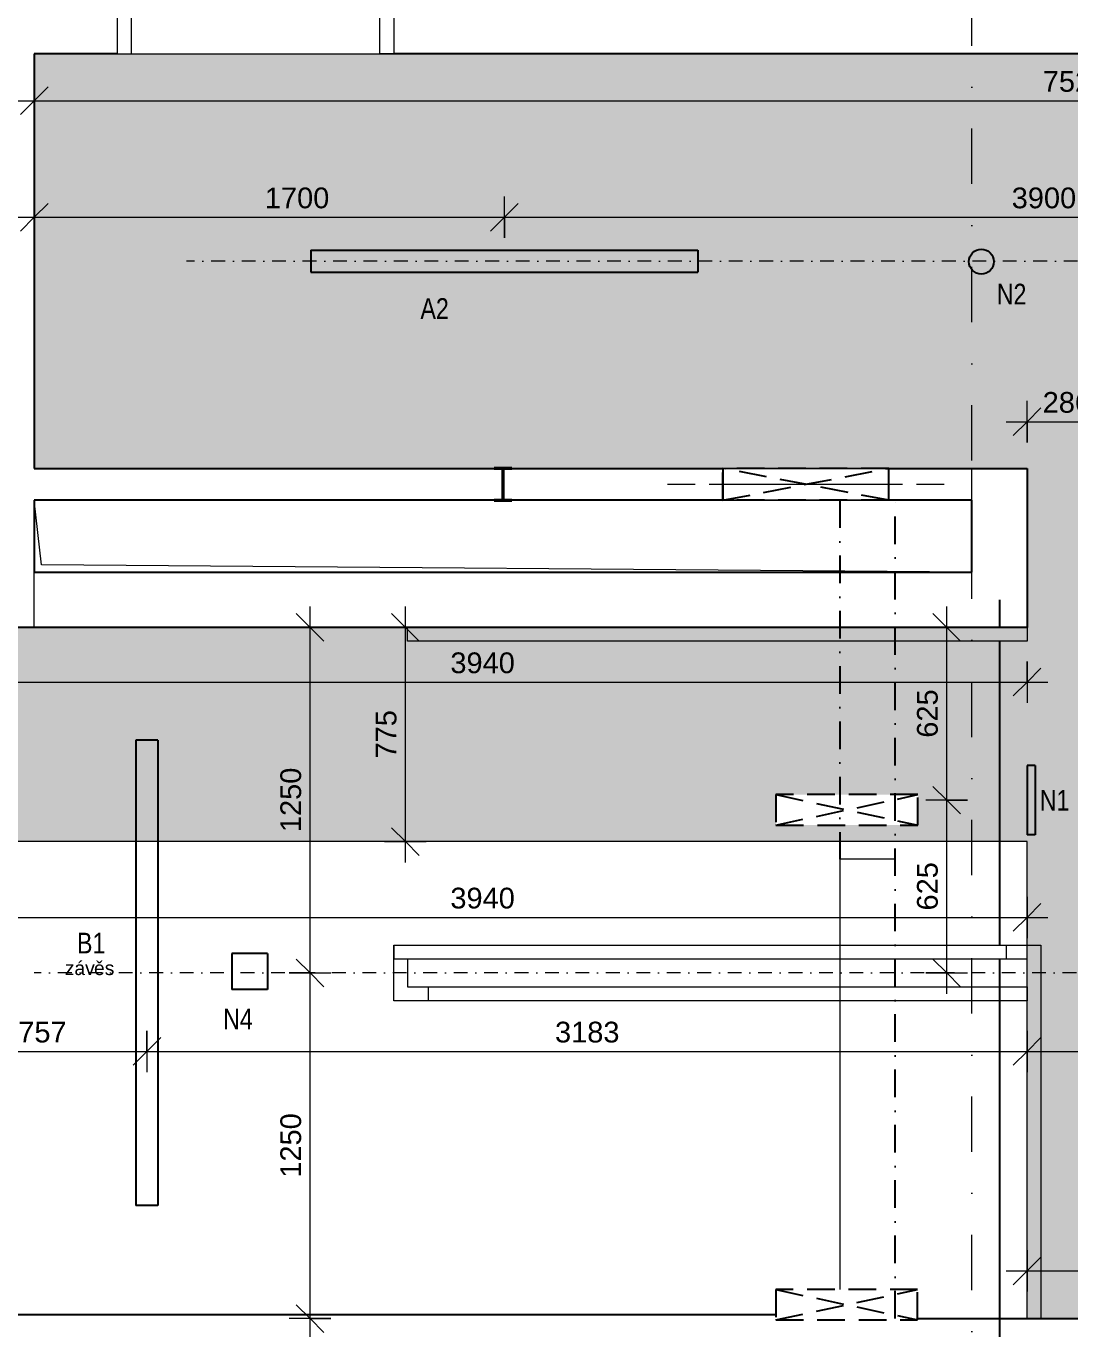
# Model space of a CAD drawing. Header units: millimetres. Extents: x -48393 to -1543, y -7799 to 13735.
# Drawn here: x -40255 to -36480, y -5339 to -627 of the extents above; entities that cross this region are included whole.
import ezdxf

# ---------------------------------------------------------------- set-up
doc = ezdxf.new("R2010")
doc.units = ezdxf.units.MM
for name, pattern in [('ABMV_DashDot_2_2mm-S0_6mm', [110, 50, -30, 0, -30]), ('HA_Dash_3mm-S1mm', [150, 100, -50]), ('HA_DashDot_10mm-S3mm', [500, 200, -150, 0, -150]), ('HA_DashDot_2_2mm-S0_6mm', [110, 50, -30, 0, -30]), ('HA_DashDot_4mm-S1mm', [200, 100, -50, 0, -50])]:
    doc.linetypes.add(name, pattern=pattern)
for name, color, linetype, lineweight in [('-UNDERLAY_A-AREA-____-OTLN', 9, 'Continuous', 25), ('-UNDERLAY_A-DETL-GENF-OTLN', 9, 'Continuous', 9), ('-UNDERLAY_A-FLOR-HRAL-OTLN', 9, 'Continuous', 9), ('-UNDERLAY_A-GENM-____-HDLN', 9, 'HA_Dash_3mm-S1mm', 9), ('-UNDERLAY_A-GENM-____-OTLN', 9, 'Continuous', 9), ('A-____-____-DIMS', 9, 'Continuous', 5), ('A-____-____-DIMS-50', 9, 'Continuous', 5), ('A-CLNG-____-OTLN', 9, 'Continuous', 9), ('A-CLNG-____-PATT', 9, 'Continuous', 9), ('A-DETL-____-OTLN', 9, 'Continuous', 25), ('A-DOOR-____-MCUT', 9, 'HA_DashDot_2_2mm-S0_6mm', 9), ('A-DOOR-____-OTLN', 9, 'Continuous', 9), ('A-DOOR-FRAM-OTLN', 9, 'Continuous', 9), ('A-FLOR-____-OTLN', 9, 'Continuous', 9), ('A-FLOR-____-OVHD', 9, 'HA_DashDot_4mm-S1mm', 25), ('A-GENM-____-HDLN', 9, 'HA_Dash_3mm-S1mm', 9), ('A-GENM-____-MCUT', 9, 'HA_Dash_3mm-S1mm', 25), ('A-GENM-____-OTLN', 9, 'Continuous', 9), ('A-ROOF-____-OTLN', 9, 'Continuous', 9), ('A-WALL-____-MCUT', 9, 'Continuous', 9), ('A-WALL-____-OTLN', 9, 'Continuous', 9), ('E-LITE-EQPM-IDEN', 9, 'Continuous', 9), ('E-LITE-EQPM-OTLN', 9, 'Continuous', 9), ('G-____-____-TEXT', 9, 'Continuous', 5), ('I-WALL-____-MCUT', 9, 'Continuous', 25), ('I-WALL-____-OTLN', 9, 'Continuous', 9), ('S-COLS-____-MCUT', 9, 'Continuous', 25), ('S-COLS-____-OTLN', 9, 'Continuous', 9), ('S-GRID-____-OTLN', 9, 'Continuous', 5)]:
    doc.layers.add(name, color=color, linetype=linetype, lineweight=lineweight)
doc.styles.add('Arial_1', font='arial.ttf', dxfattribs={"height": 75})
doc.styles.add('Arial_2', font='arial.ttf', dxfattribs={"width": 0.8, "height": 75})
doc.styles.add('Arial_3', font='arial.ttf', dxfattribs={"height": 50})
doc.dimstyles.new('Inner_Dimensions', dxfattribs={"dimscale": 304.8, "dimtxt": 76.519455, "dimasz": 0.328084, "dimexe": 0.246063, "dimexo": 0.0625, "dimgap": 0.032808, "dimtad": 1, "dimdec": 0, "dimzin": 0, "dimdsep": 46, "dimtxsty": 'Arial_1', "dimblk1": 'OBLIQUE', "dimblk2": 'OBLIQUE', "dimsah": 1, "dimcen": 0.09, "dimdle": 0.246063, "dimazin": 0, "dimtfac": 1, "dimtdec": 4, "dimtix": 1, "dimtmove": 0, "dimatfit": 3, "dimfxl": 0.246063, "dimfxlon": 1, "dimtvp": 1, "dimtolj": 1, "dimtzin": 0, "dimlwd": 9, "dimlwe": 9, "dimarcsym": 2})
doc.dimstyles.new('Inner_Dimensions_1', dxfattribs={"dimscale": 304.8, "dimtxt": 76.519455, "dimasz": 0.328084, "dimexe": 0.246063, "dimexo": 0.0625, "dimgap": 0.032808, "dimtad": 1, "dimdec": 0, "dimzin": 0, "dimdsep": 46, "dimtxsty": 'Arial_1', "dimblk1": 'OBLIQUE', "dimblk2": 'OBLIQUE', "dimsah": 1, "dimcen": 0.09, "dimdle": 0.246063, "dimazin": 0, "dimtfac": 1, "dimtdec": 4, "dimtix": 1, "dimtmove": 2, "dimatfit": 3, "dimfxl": 0.246063, "dimfxlon": 1, "dimtvp": 1, "dimtolj": 1, "dimtzin": 0, "dimlwd": 9, "dimlwe": 9, "dimarcsym": 2})

# ---------------------------------------------------------------- blocks, each defined once
blk = doc.blocks.new('HA_GM_Shaft_Rectangle - Default-1963441-DPS_3NP-C')
at = {"layer": '-UNDERLAY_A-DETL-GENF-OTLN'}
for p, q in [((26, -26), (260, 0)), ((0, -3390), (26, -26))]:
    blk.add_line(p, q, dxfattribs=at)
at = {"layer": '-UNDERLAY_A-GENM-____-OTLN'}
for p, q in [((0, -3390), (0, 0)), ((0, 0), (260, 0)), ((260, 0), (260, -3390)), ((260, -3390), (0, -3390))]:
    blk.add_line(p, q, dxfattribs=at)
blk = doc.blocks.new('Top Rail Type - Top Rail_Internal_-1443993-DPS_3NP-C')
at = {"layer": '-UNDERLAY_A-FLOR-HRAL-OTLN'}
for p, q in [((-38925.3, -3951.4), (-38925.3, -4001.4)), ((-38925.3, -4001.4), (-38925.3, -3951.4)), ((-38925.3, -3951.4), (-36709.5, -3951.4)), ((-36709.5, -4001.4), (-36709.5, -3951.4)), ((-36709.5, -3951.4), (-36584.5, -3951.4)), ((-36584.5, -3951.4), (-36584.5, -4076.4)), ((-38925.3, -4027.2), (-38925.3, -4001.4)), ((-36709.5, -4001.4), (-38925.3, -4001.4)), ((-38875.3, -4001.4), (-38875.3, -4027.2)), ((-36634.5, -4001.4), (-36709.5, -4001.4)), ((-36634.5, -4076.4), (-36634.5, -4001.4)), ((-38925.3, -4152.2), (-38925.3, -4027.2)), ((-38875.3, -4027.2), (-38875.3, -4102.2)), ((-36634.5, -5301.8), (-36634.5, -4076.4)), ((-36584.5, -4076.4), (-36584.5, -5301.8)), ((-38875.3, -4102.2), (-38800.3, -4102.2)), ((-38800.3, -4102.2), (-36634.9, -4102.2)), ((-38800.3, -4102.2), (-38800.3, -4152.2)), ((-36634.9, -4102.2), (-36634.9, -4152.2)), ((-38800.3, -4152.2), (-38925.3, -4152.2)), ((-36634.9, -4152.2), (-38800.3, -4152.2)), ((-36584.5, -5301.8), (-36634.5, -5301.8))]:
    blk.add_line(p, q, dxfattribs=at)
blk = doc.blocks.new('Top Rail Type - Top Rail_Internal_-1841589-DPS_3NP-C')
at = {"layer": '-UNDERLAY_A-FLOR-HRAL-OTLN'}
for p, q in [((-38874.9, -2851.8), (-38874.9, -2801.8)), ((-38874.9, -2801.8), (-36634.9, -2801.8)), ((-36634.9, -2801.8), (-36634.9, -2851.8)), ((-36634.9, -2851.8), (-38874.9, -2851.8))]:
    blk.add_line(p, q, dxfattribs=at)
blk = doc.blocks.new('HA_GM_Opening_Rectangle_WallBased - Default-2005409-DPS_3NP-C')
at = {"layer": 'A-GENM-____-MCUT'}
for p, q in [((425, 57.5), (-175, -57.5)), ((-175, 57.5), (425, -57.5)), ((-175, 57.5), (-175, -57.5)), ((-175, 57.5), (425, 57.5)), ((425, 57.5), (425, -57.5)), ((-175, -57.5), (425, -57.5))]:
    blk.add_line(p, q, dxfattribs=at)
blk = doc.blocks.new('TB_Porotherm KP11_5_1000mm - TB_Porotherm KP11_5_1000mm-1863649-DPS_3NP-C')
at = {"layer": '-UNDERLAY_A-GENM-____-HDLN'}
for p, q in [((-500, 57.5), (500, 57.5)), ((-500, 0), (500, 0)), ((500, -57.5), (-500, -57.5))]:
    blk.add_line(p, q, dxfattribs=at)
blk = doc.blocks.new('HA_DR_Single_Swing_Solid - In_BJ_900x2100_Vstup-2040228-DPS_3NP-C')
at = {"layer": 'A-DOOR-____-MCUT'}
for p, q in [((-450, 125), (450, 125)), ((-450, -125), (450, -125))]:
    blk.add_line(p, q, dxfattribs=at)
at = {"layer": 'A-DOOR-____-OTLN', "lineweight": 5}
blk.add_line((450, 1025), (450, 125), dxfattribs=at)
at = {"layer": 'A-DOOR-____-OTLN'}
for p, q in [((-500, 125), (500, 125)), ((450, 125), (-450, 125)), ((-450, 125), (-450, 85)), ((450, 125), (450, 85)), ((450, 85), (-450, 85)), ((-500, -125), (500, -125))]:
    blk.add_line(p, q, dxfattribs=at)
at = {"layer": 'A-DOOR-____-OTLN', "lineweight": 5}
blk.add_arc((450, 125), 900, 90, 180, dxfattribs=at)
at = {"layer": 'A-DOOR-FRAM-OTLN'}
for p, q in [((-500, 125), (-500, -125)), ((-450, 125), (-500, 125)), ((-450, 125), (-450, -125)), ((450, -125), (450, 125)), ((450, 125), (500, 125)), ((500, 125), (500, -125)), ((-500, -125), (-450, -125)), ((-450, -125), (450, -125)), ((500, -125), (450, -125))]:
    blk.add_line(p, q, dxfattribs=at)
blk = doc.blocks.new('HA_LF_GenericSymbol_Linear - OS10 svitidlo 1400x80-1787643-DPS_3NP-C')
at = {"layer": 'E-LITE-EQPM-OTLN', "color": 11, "lineweight": 25}
for p, q in [((40, 700), (-40, 700)), ((-40, 700), (-40, -700)), ((40, 700), (40, -700)), ((40, -700), (-40, -700))]:
    blk.add_line(p, q, dxfattribs=at)
blk = doc.blocks.new('HA_LF_GenericSymbol_Linear - OS11 svitidlo 1683x80-1787645-DPS_3NP-C')
at = {"layer": 'E-LITE-EQPM-OTLN', "color": 11, "lineweight": 25}
for p, q in [((40, 841.5), (-40, 841.5)), ((-40, 841.5), (-40, -841.5)), ((40, 841.5), (40, -841.5)), ((40, -841.5), (-40, -841.5))]:
    blk.add_line(p, q, dxfattribs=at)
blk = doc.blocks.new('HA_sCO_I_Parallel - IPE 120-1841636-DPS_3NP-C')
at = {"layer": 'S-COLS-____-MCUT'}
for p, q in [((32, 60), (-32, 60)), ((-32, 60), (-32, 55.6)), ((-32, 55.6), (-3.15, 55.6)), ((-3.15, 55.6), (-3.15, -55.6)), ((3.15, 55.6), (32, 55.6)), ((3.15, -55.6), (3.15, 55.6)), ((32, 55.6), (32, 60)), ((-32, -55.6), (-32, -60)), ((-3.15, -55.6), (-32, -55.6)), ((-32, -60), (32, -60)), ((32, -55.6), (3.15, -55.6)), ((32, -60), (32, -55.6))]:
    blk.add_line(p, q, dxfattribs=at)
blk = doc.blocks.new('HA_LF_N3l - Default-1851366-DPS_3NP-C')
at = {"layer": 'E-LITE-EQPM-OTLN', "color": 11, "lineweight": 25}
blk.add_circle((0, 0), 45, dxfattribs=at)
blk = doc.blocks.new('HA_LF_N4 - svitidlo 130x130-1853766-DPS_3NP-C')
at = {"layer": 'E-LITE-EQPM-OTLN', "color": 11, "lineweight": 25}
for p, q in [((65, 65), (-65, 65)), ((-65, 65), (-65, -65)), ((65, 65), (65, -65)), ((65, -65), (-65, -65))]:
    blk.add_line(p, q, dxfattribs=at)
blk = doc.blocks.new('HA_LF_N1 - nouzove svitidlo 250x29-1852620-DPS_3NP-C')
at = {"layer": 'E-LITE-EQPM-OTLN', "color": 11, "lineweight": 25}
for p, q in [((14.5, 125), (-14.5, 125)), ((-14.5, 125), (-14.5, -125)), ((14.5, 125), (14.5, -125)), ((14.5, -125), (-14.5, -125))]:
    blk.add_line(p, q, dxfattribs=at)
blk = doc.blocks.new('TB_Porotherm KP11_5_1000mm - TB_Porotherm KP11_5_1000mm-V5-DPS_3NP-C')
at = {"layer": 'A-GENM-____-HDLN'}
for p, q in [((-300, 57.5), (300, 57.5)), ((-300, 0), (300, 0)), ((300, -57.5), (-300, -57.5))]:
    blk.add_line(p, q, dxfattribs=at)
blk = doc.blocks.new('HA_GM_Opening_Rectangle_WallBased - Default-2005585-DPS_3NP-C')
at = {"layer": 'A-GENM-____-MCUT'}
for p, q in [((425, 57.5), (-175, -57.5)), ((-175, 57.5), (425, -57.5)), ((-175, 57.5), (-175, -57.5)), ((-175, 57.5), (425, 57.5)), ((425, 57.5), (425, -57.5)), ((-175, -57.5), (425, -57.5))]:
    blk.add_line(p, q, dxfattribs=at)
blk = doc.blocks.new('HA_GM_Opening_Circle_WallBased - Default-2049002-DPS_3NP-C')
at = {"layer": 'A-GENM-____-MCUT'}
for p, q in [((180, 471.5), (70, 471.5)), ((70, 471.5), (70, -42.1)), ((180, 471.5), (70, -42.1)), ((70, 471.5), (180, -42.1)), ((180, -42.1), (180, 471.5)), ((70, -42.1), (180, -42.1))]:
    blk.add_line(p, q, dxfattribs=at)
blk = doc.blocks.new('HA_GM_Opening_Circle_WallBased - Default-2049040-DPS_3NP-C')
at = {"layer": 'A-GENM-____-MCUT'}
for p, q in [((180, 471.9), (70, 471.9)), ((70, 471.9), (70, -41.2)), ((180, 471.9), (70, -41.2)), ((70, 471.9), (180, -41.2)), ((180, -41.2), (180, 471.9)), ((70, -41.2), (180, -41.2))]:
    blk.add_line(p, q, dxfattribs=at)
blk = doc.blocks.new('VĚNEC C3-C4 - VĚNEC C3-C4-2082442-DPS_3NP-C')
at = {"layer": 'A-FLOR-____-OTLN'}
blk.add_line((-40224.8, -2341.8), (-40224.8, -2601.8), dxfattribs=at)
blk = doc.blocks.new('DIMBLOCK23-DPS_3NP-C')
at = {"layer": 'A-____-____-DIMS-50', "lineweight": 9, "transparency": 16777216}
for p, q in [((-36634.9, -4260.5), (-36634.9, -4410.5)), ((-36634.9, -4335.5), (-36634.9, -4260.5)), ((-36634.9, -4335.5), (-36584.9, -4285.5)), ((-35734.9, -4260.5), (-35734.9, -4410.5)), ((-35734.9, -4335.5), (-35734.9, -4260.5)), ((-35734.9, -4335.5), (-35684.9, -4285.5)), ((-36709.9, -4335.5), (-35659.9, -4335.5)), ((-36634.9, -4335.5), (-36684.9, -4385.5)), ((-35734.9, -4335.5), (-35784.9, -4385.5))]:
    blk.add_line(p, q, dxfattribs=at)
at = {"layer": 'A-____-____-DIMS-50', "color": 0, "lineweight": 9, "transparency": 16777216, "insert": (-36271.4, -4228.1), "char_height": 75, "width": 207.662, "attachment_point": 1, "line_spacing_factor": 0.941778, "style": 'Arial_1'}
blk.add_mtext('900', dxfattribs=at)
blk = doc.blocks.new('_Oblique')
at = {"color": 0, "linetype": 'ByBlock', "lineweight": -2}
blk.add_line((-0.5, -0.5), (0.5, 0.5), dxfattribs=at)
blk = doc.blocks.new('DIMBLOCK73-DPS_3NP-C')
at = {"layer": 'A-____-____-DIMS-50', "lineweight": 9, "transparency": 16777216}
for p, q in [((-39227.9, -4051.8), (-39277.9, -4001.8)), ((-39302.9, -4051.8), (-39152.9, -4051.8)), ((-39227.9, -4051.8), (-39302.9, -4051.8)), ((-39227.9, -5376.8), (-39227.9, -4051.8)), ((-39227.9, -4051.8), (-39177.9, -4101.8)), ((-39227.9, -5301.8), (-39277.9, -5251.8)), ((-39152.9, -5301.8), (-39302.9, -5301.8)), ((-39227.9, -5301.8), (-39177.9, -5351.8)), ((-39227.9, -5301.8), (-39152.9, -5301.8))]:
    blk.add_line(p, q, dxfattribs=at)
at = {"layer": 'A-____-____-DIMS-50', "color": 0, "lineweight": 9, "transparency": 16777216, "insert": (-39335.2, -4792.2), "char_height": 75, "width": 276.883, "attachment_point": 1, "rotation": 90, "line_spacing_factor": 0.941778, "style": 'Arial_1'}
blk.add_mtext('1250', dxfattribs=at)
blk = doc.blocks.new('DIMBLOCK74-DPS_3NP-C')
at = {"layer": 'A-____-____-DIMS-50', "lineweight": 9, "transparency": 16777216}
for p, q in [((-39227.9, -4051.8), (-39227.9, -2726.8)), ((-39227.9, -2801.8), (-39277.9, -2751.8)), ((-39302.9, -2801.8), (-39152.9, -2801.8)), ((-39227.9, -2801.8), (-39302.9, -2801.8)), ((-39227.9, -2801.8), (-39177.9, -2851.8)), ((-39227.9, -4051.8), (-39277.9, -4001.8)), ((-39302.9, -4051.8), (-39152.9, -4051.8)), ((-39227.9, -4051.8), (-39302.9, -4051.8)), ((-39227.9, -4051.8), (-39177.9, -4101.8))]:
    blk.add_line(p, q, dxfattribs=at)
at = {"layer": 'A-____-____-DIMS-50', "color": 0, "lineweight": 9, "transparency": 16777216, "insert": (-39335.2, -3542.2), "char_height": 75, "width": 276.883, "attachment_point": 1, "rotation": 90, "line_spacing_factor": 0.941778, "style": 'Arial_1'}
blk.add_mtext('1250', dxfattribs=at)
blk = doc.blocks.new('DIMBLOCK75-DPS_3NP-C')
at = {"layer": 'A-____-____-DIMS-50', "lineweight": 9, "transparency": 16777216}
for p, q in [((-40574.9, -4260.5), (-40574.9, -4410.5)), ((-40574.9, -4335.5), (-40574.9, -4260.5)), ((-40574.9, -4335.5), (-40524.9, -4285.5)), ((-39817.9, -4260.5), (-39817.9, -4410.5)), ((-39817.9, -4335.5), (-39817.9, -4260.5)), ((-39817.9, -4335.5), (-39767.9, -4285.5)), ((-40649.9, -4335.5), (-39817.9, -4335.5)), ((-40574.9, -4335.5), (-40624.9, -4385.5)), ((-39817.9, -4335.5), (-39867.9, -4385.5))]:
    blk.add_line(p, q, dxfattribs=at)
at = {"layer": 'A-____-____-DIMS-50', "color": 0, "lineweight": 9, "transparency": 16777216, "insert": (-40282.9, -4228.1), "char_height": 75, "width": 207.662, "attachment_point": 1, "line_spacing_factor": 0.941778, "style": 'Arial_1'}
blk.add_mtext('757', dxfattribs=at)
blk = doc.blocks.new('DIMBLOCK76-DPS_3NP-C')
at = {"layer": 'A-____-____-DIMS-50', "lineweight": 9, "transparency": 16777216}
for p, q in [((-39817.9, -4260.5), (-39817.9, -4410.5)), ((-39817.9, -4335.5), (-39817.9, -4260.5)), ((-39817.9, -4335.5), (-39767.9, -4285.5)), ((-36634.9, -4260.5), (-36634.9, -4410.5)), ((-36634.9, -4335.5), (-36634.9, -4260.5)), ((-36634.9, -4335.5), (-36584.9, -4285.5)), ((-39817.9, -4335.5), (-39867.9, -4385.5)), ((-39817.9, -4335.5), (-36559.9, -4335.5)), ((-36634.9, -4335.5), (-36684.9, -4385.5))]:
    blk.add_line(p, q, dxfattribs=at)
at = {"layer": 'A-____-____-DIMS-50', "color": 0, "lineweight": 9, "transparency": 16777216, "insert": (-38341.8, -4228.1), "char_height": 75, "width": 276.883, "attachment_point": 1, "line_spacing_factor": 0.941778, "style": 'Arial_1'}
blk.add_mtext('3183', dxfattribs=at)
blk = doc.blocks.new('DIMBLOCK95-DPS_3NP-C')
at = {"layer": 'A-____-____-DIMS-50', "lineweight": 9, "transparency": 16777216}
for p, q in [((-40224.9, -1243.3), (-40224.9, -1393.3)), ((-40224.9, -1318.3), (-40224.9, -1243.3)), ((-40224.9, -1318.3), (-40174.9, -1268.3)), ((-38524.9, -1393.3), (-38524.9, -1243.3)), ((-38524.9, -1318.3), (-38474.9, -1268.3)), ((-40299.9, -1318.3), (-38524.9, -1318.3)), ((-40224.9, -1318.3), (-40274.9, -1368.3)), ((-38524.9, -1318.3), (-38574.9, -1368.3)), ((-38524.9, -1318.3), (-38524.9, -1393.3))]:
    blk.add_line(p, q, dxfattribs=at)
at = {"layer": 'A-____-____-DIMS-50', "color": 0, "lineweight": 9, "transparency": 16777216, "insert": (-39391.2, -1210.9), "char_height": 75, "width": 276.883, "attachment_point": 1, "line_spacing_factor": 0.941778, "style": 'Arial_1'}
blk.add_mtext('1700', dxfattribs=at)
blk = doc.blocks.new('DIMBLOCK96-DPS_3NP-C')
at = {"layer": 'A-____-____-DIMS-50', "lineweight": 9, "transparency": 16777216}
for p, q in [((-38524.9, -1393.3), (-38524.9, -1243.3)), ((-38524.9, -1318.3), (-38474.9, -1268.3)), ((-34624.9, -1393.3), (-34624.9, -1243.3)), ((-34624.9, -1318.3), (-34574.9, -1268.3)), ((-38524.9, -1318.3), (-38574.9, -1368.3)), ((-38524.9, -1318.3), (-34624.9, -1318.3)), ((-38524.9, -1318.3), (-38524.9, -1393.3)), ((-34624.9, -1318.3), (-34674.9, -1368.3)), ((-34624.9, -1318.3), (-34624.9, -1393.3))]:
    blk.add_line(p, q, dxfattribs=at)
at = {"layer": 'A-____-____-DIMS-50', "color": 0, "lineweight": 9, "transparency": 16777216, "insert": (-36690.3, -1210.9), "char_height": 75, "width": 276.883, "attachment_point": 1, "line_spacing_factor": 0.941778, "style": 'Arial_1'}
blk.add_mtext('3900', dxfattribs=at)
blk = doc.blocks.new('DIMBLOCK127-DPS_3NP-C')
at = {"layer": 'A-____-____-DIMS-50', "lineweight": 9, "transparency": 16777216}
for p, q in [((-36634.9, -2132.8), (-36634.9, -1982.8)), ((-36634.9, -2057.8), (-36584.9, -2007.8)), ((-36348.7, -2132.8), (-36348.7, -1982.8)), ((-36348.7, -2057.8), (-36298.7, -2007.8)), ((-36709.9, -2057.8), (-36348.7, -2057.8)), ((-36634.9, -2057.8), (-36684.9, -2107.8)), ((-36634.9, -2057.8), (-36634.9, -2132.8)), ((-36348.7, -2057.8), (-36398.7, -2107.8)), ((-36348.7, -2057.8), (-36348.7, -2132.8))]:
    blk.add_line(p, q, dxfattribs=at)
at = {"layer": 'A-____-____-DIMS-50', "color": 0, "lineweight": 9, "transparency": 16777216, "insert": (-36578.3, -1950.4), "char_height": 75, "width": 207.662, "attachment_point": 1, "line_spacing_factor": 0.941778, "style": 'Arial_1'}
blk.add_mtext('286', dxfattribs=at)
blk = doc.blocks.new('DIMBLOCK129-DPS_3NP-C')
at = {"layer": 'A-____-____-DIMS-50', "lineweight": 9, "transparency": 16777216}
for p, q in [((-36925.5, -3426.7), (-36975.5, -3376.7)), ((-36850.5, -3426.7), (-37000.5, -3426.7)), ((-36925.5, -4126.8), (-36925.5, -3426.7)), ((-36925.5, -3426.7), (-36875.5, -3476.7)), ((-36925.5, -3426.7), (-36850.5, -3426.7)), ((-36925.5, -4051.8), (-36975.5, -4001.8)), ((-37000.5, -4051.8), (-36850.5, -4051.8)), ((-36925.5, -4051.8), (-37000.5, -4051.8)), ((-36925.5, -4051.8), (-36875.5, -4101.8))]:
    blk.add_line(p, q, dxfattribs=at)
at = {"layer": 'A-____-____-DIMS-50', "color": 0, "lineweight": 9, "transparency": 16777216, "insert": (-37032.9, -3825.8), "char_height": 75, "width": 207.662, "attachment_point": 1, "rotation": 90, "line_spacing_factor": 0.941778, "style": 'Arial_1'}
blk.add_mtext('625', dxfattribs=at)
blk = doc.blocks.new('DIMBLOCK130-DPS_3NP-C')
at = {"layer": 'A-____-____-DIMS-50', "lineweight": 9, "transparency": 16777216}
for p, q in [((-36925.5, -3426.7), (-36925.5, -2726.8)), ((-36925.5, -2801.8), (-36975.5, -2751.8)), ((-37000.5, -2801.8), (-36850.5, -2801.8)), ((-36925.5, -2801.8), (-37000.5, -2801.8)), ((-36925.5, -2801.8), (-36875.5, -2851.8)), ((-36925.5, -3426.7), (-36975.5, -3376.7)), ((-36850.5, -3426.7), (-37000.5, -3426.7)), ((-36925.5, -3426.7), (-36875.5, -3476.7)), ((-36925.5, -3426.7), (-36850.5, -3426.7))]:
    blk.add_line(p, q, dxfattribs=at)
at = {"layer": 'A-____-____-DIMS-50', "color": 0, "lineweight": 9, "transparency": 16777216, "insert": (-37032.9, -3200.8), "char_height": 75, "width": 207.662, "attachment_point": 1, "rotation": 90, "line_spacing_factor": 0.941778, "style": 'Arial_1'}
blk.add_mtext('625', dxfattribs=at)
blk = doc.blocks.new('DIMBLOCK133-DPS_3NP-C')
at = {"layer": 'A-____-____-DIMS-50', "lineweight": 9, "transparency": 16777216}
for p, q in [((-38883, -3651.8), (-38883, -2726.8)), ((-38883, -2801.8), (-38933, -2751.8)), ((-38958, -2801.8), (-38808, -2801.8)), ((-38883, -2801.8), (-38958, -2801.8)), ((-38883, -2801.8), (-38833, -2851.8)), ((-38883, -3576.8), (-38933, -3526.8)), ((-38958, -3576.8), (-38808, -3576.8)), ((-38883, -3576.8), (-38958, -3576.8)), ((-38883, -3576.8), (-38833, -3626.8))]:
    blk.add_line(p, q, dxfattribs=at)
at = {"layer": 'A-____-____-DIMS-50', "color": 0, "lineweight": 9, "transparency": 16777216, "insert": (-38990.4, -3275.8), "char_height": 75, "width": 207.662, "attachment_point": 1, "rotation": 90, "line_spacing_factor": 0.941778, "style": 'Arial_1'}
blk.add_mtext('775', dxfattribs=at)
blk = doc.blocks.new('DIMBLOCK134-DPS_3NP-C')
at = {"layer": 'A-____-____-DIMS-50', "lineweight": 9, "transparency": 16777216}
for p, q in [((-40574.9, -3775.8), (-40574.9, -3925.8)), ((-40574.9, -3850.8), (-40574.9, -3775.8)), ((-40574.9, -3850.8), (-40524.9, -3800.8)), ((-36634.9, -3775.8), (-36634.9, -3925.8)), ((-36634.9, -3850.8), (-36634.9, -3775.8)), ((-36634.9, -3850.8), (-36584.9, -3800.8)), ((-40649.9, -3850.8), (-36559.9, -3850.8)), ((-40574.9, -3850.8), (-40624.9, -3900.8)), ((-36634.9, -3850.8), (-36684.9, -3900.8))]:
    blk.add_line(p, q, dxfattribs=at)
at = {"layer": 'A-____-____-DIMS-50', "color": 0, "lineweight": 9, "transparency": 16777216, "insert": (-38720.3, -3743.4), "char_height": 75, "width": 276.883, "attachment_point": 1, "line_spacing_factor": 0.941778, "style": 'Arial_1'}
blk.add_mtext('3940', dxfattribs=at)
blk = doc.blocks.new('DIMBLOCK137-DPS_3NP-C')
at = {"layer": 'A-____-____-DIMS-50', "lineweight": 9, "transparency": 16777216}
for p, q in [((-40224.9, -821.9), (-40224.9, -971.9)), ((-40224.9, -896.9), (-40224.9, -821.9)), ((-40224.9, -896.9), (-40174.9, -846.9)), ((-32699.9, -821.9), (-32699.9, -971.9)), ((-32699.9, -896.9), (-32699.9, -821.9)), ((-32699.9, -896.9), (-32649.9, -846.9)), ((-40299.9, -896.9), (-32624.9, -896.9)), ((-40224.9, -896.9), (-40274.9, -946.9)), ((-32699.9, -896.9), (-32749.9, -946.9))]:
    blk.add_line(p, q, dxfattribs=at)
at = {"layer": 'A-____-____-DIMS-50', "color": 0, "lineweight": 9, "transparency": 16777216, "insert": (-36577.8, -789.5), "char_height": 75, "width": 276.883, "attachment_point": 1, "line_spacing_factor": 0.941778, "style": 'Arial_1'}
blk.add_mtext('7525', dxfattribs=at)
blk = doc.blocks.new('DIMBLOCK138-DPS_3NP-C')
at = {"layer": 'A-____-____-DIMS-50', "lineweight": 9, "transparency": 16777216}
for p, q in [((-40574.9, -2924.7), (-40574.9, -3074.7)), ((-40574.9, -2999.7), (-40574.9, -2924.7)), ((-40574.9, -2999.7), (-40524.9, -2949.7)), ((-36634.9, -2924.7), (-36634.9, -3074.7)), ((-36634.9, -2999.7), (-36634.9, -2924.7)), ((-36634.9, -2999.7), (-36584.9, -2949.7)), ((-40649.9, -2999.7), (-36559.9, -2999.7)), ((-40574.9, -2999.7), (-40624.9, -3049.7)), ((-36634.9, -2999.7), (-36684.9, -3049.7))]:
    blk.add_line(p, q, dxfattribs=at)
at = {"layer": 'A-____-____-DIMS-50', "color": 0, "lineweight": 9, "transparency": 16777216, "insert": (-38720.3, -2892.4), "char_height": 75, "width": 276.883, "attachment_point": 1, "line_spacing_factor": 0.941778, "style": 'Arial_1'}
blk.add_mtext('3940', dxfattribs=at)
blk = doc.blocks.new('DIMBLOCK139-DPS_3NP-C')
at = {"layer": 'A-____-____-DIMS-50', "lineweight": 9, "transparency": 16777216}
for p, q in [((-36634.9, -5054.4), (-36634.9, -5204.4)), ((-36634.9, -5129.4), (-36634.9, -5054.4)), ((-36634.9, -5129.4), (-36584.9, -5079.4)), ((-34834.9, -5054.4), (-34834.9, -5204.4)), ((-34834.9, -5129.4), (-34834.9, -5054.4)), ((-34834.9, -5129.4), (-34784.9, -5079.4)), ((-36709.9, -5129.4), (-34759.9, -5129.4)), ((-36634.9, -5129.4), (-36684.9, -5179.4)), ((-34834.9, -5129.4), (-34884.9, -5179.4))]:
    blk.add_line(p, q, dxfattribs=at)
at = {"layer": 'A-____-____-DIMS-50', "color": 0, "lineweight": 9, "transparency": 16777216, "insert": (-35850.3, -5022), "char_height": 75, "width": 276.883, "attachment_point": 1, "line_spacing_factor": 0.941778, "style": 'Arial_1'}
blk.add_mtext('1800', dxfattribs=at)

msp = doc.modelspace()

# ---------------------------------------------------------------- hatches: boundary and pattern name
at = {"layer": 'A-CLNG-____-PATT', "lineweight": 5}
h = msp.add_hatch(color=256, dxfattribs=at)
h.paths.add_polyline_path([(-35134.9, -5301.8), (-34834.9, -5301.8), (-34834.9, -2226.8), (-32699.9, -2226.8), (-32699.9, -726.8), (-40224.9, -726.8), (-40224.9, -2226.8), (-38561.9, -2226.8), (-38561.9, -2224.3), (-38497.9, -2224.3), (-38497.9, -2226.8), (-36634.9, -2226.8), (-36634.9, -2801.8), (-40574.9, -2801.8), (-40574.8, -3576.8), (-36634.9, -3576.8), (-36634.9, -5301.8), (-36134.9, -5301.8)])
h.paths.add_polyline_path([(-37543.1, -3516.8), (-37543.1, -3406.8), (-37029.4, -3406.8), (-37029.4, -3516.8)])
h.paths.add_polyline_path([(-36062.4, -2789.3), (-36062.4, -1634.3), (-35207.4, -1634.3), (-35207.4, -2789.3), (-35335.7, -2789.3)])

# ---------------------------------------------------------------- linework, layer by layer
at = {"layer": '-UNDERLAY_A-AREA-____-OTLN'}
for p, q in [((-36734.9, -2701.8), (-36734.9, -2801.8)), ((-36734.9, -2851.8), (-36734.9, -3951.4)), ((-36734.9, -4001.4), (-36734.9, -5521.8))]:
    msp.add_line(p, q, dxfattribs=at)
at = {"layer": 'A-CLNG-____-OTLN'}
for p, q in [((-36634.9, -3576.8), (-40574.8, -3576.8)), ((-36634.9, -5301.8), (-36634.9, -3576.8))]:
    msp.add_line(p, q, dxfattribs=at)
at = {"layer": 'A-DETL-____-OTLN', "linetype": 'ABMV_DashDot_2_2mm-S0_6mm', "lineweight": 5}
for p, q in [((-33919.9, -1476.8), (-39674.9, -1476.8)), ((-35024.9, -4051.8), (-40224.9, -4051.8))]:
    msp.add_line(p, q, dxfattribs=at)
at = {"layer": 'A-FLOR-____-OVHD'}
for p, q in [((-37311.6, -2341.8), (-37311.6, -3639.7)), ((-37111.6, -5301.8), (-37111.6, -2341.8))]:
    msp.add_line(p, q, dxfattribs=at)
at = {"layer": 'A-ROOF-____-OTLN'}
msp.add_line((-37311.6, -3576.8), (-37311.6, -5196.8), dxfattribs=at)
at = {"layer": 'A-WALL-____-MCUT'}
for p, q in [((-36834.9, -2341.8), (-36834.9, -2226.8)), ((-40224.9, -2801.8), (-40224.9, -2601.8))]:
    msp.add_line(p, q, dxfattribs=at)
at = {"layer": 'A-WALL-____-MCUT', "lineweight": 25}
for p, q in [((-40574.9, -5286.8), (-37543.5, -5286.8)), ((-37030.3, -5301.8), (-36134.9, -5301.8))]:
    msp.add_line(p, q, dxfattribs=at)
at = {"layer": 'A-WALL-____-OTLN'}
msp.add_line((-37111.6, -3639.7), (-37311.6, -3639.7), dxfattribs=at)
at = {"layer": 'I-WALL-____-MCUT'}
for p, q in [((-40224.9, -726.8), (-40224.9, -2226.8)), ((-39924.9, -726.8), (-40224.9, -726.8)), ((-34334.9, -726.8), (-38924.9, -726.8)), ((-40224.9, -2226.8), (-38561.9, -2226.8)), ((-38497.9, -2226.8), (-37734.9, -2226.8)), ((-37734.9, -2226.8), (-37734.9, -2341.8)), ((-37134.9, -2226.8), (-36634.9, -2226.8)), ((-37134.9, -2341.8), (-37134.9, -2226.8)), ((-36634.9, -2226.8), (-36634.9, -2801.8)), ((-40224.9, -2341.8), (-40224.9, -2601.8)), ((-38561.9, -2341.8), (-40224.9, -2341.8)), ((-37734.9, -2341.8), (-38497.9, -2341.8)), ((-36834.9, -2341.8), (-37134.9, -2341.8)), ((-36834.9, -2601.8), (-36834.9, -2341.8)), ((-40224.9, -2601.8), (-36834.9, -2601.8)), ((-36634.9, -2801.8), (-40574.9, -2801.8))]:
    msp.add_line(p, q, dxfattribs=at)
at = {"layer": 'I-WALL-____-OTLN'}
for p, q in [((-37134.9, -2226.8), (-37734.9, -2226.8)), ((-37734.9, -2341.8), (-37134.9, -2341.8))]:
    msp.add_line(p, q, dxfattribs=at)
at = {"layer": 'S-GRID-____-OTLN', "linetype": 'HA_DashDot_10mm-S3mm', "lineweight": 9}
msp.add_line((-36834.9, -6198.9), (-36834.9, 12134.7), dxfattribs=at)

# ---------------------------------------------------------------- block references
at = {"layer": '-UNDERLAY_A-FLOR-HRAL-OTLN'}
for name in ['Top Rail Type - Top Rail_Internal_-1841589-DPS_3NP-C', 'Top Rail Type - Top Rail_Internal_-1443993-DPS_3NP-C']:
    msp.add_blockref(name, (0, 0), dxfattribs=at)
at = {"layer": '-UNDERLAY_A-GENM-____-OTLN'}
msp.add_blockref('TB_Porotherm KP11_5_1000mm - TB_Porotherm KP11_5_1000mm-1863649-DPS_3NP-C', (-37434.9, -2284.3), dxfattribs=at)
for name, p, rotation in [('HA_GM_Opening_Rectangle_WallBased - Default-2005409-DPS_3NP-C', (-37309.9, -2284.3), 180), ('HA_GM_Shaft_Rectangle - Default-1963441-DPS_3NP-C', (-40224.9, -2601.8), 89.9999999999996)]:
    msp.add_blockref(name, p, dxfattribs=dict(at, rotation=rotation))
at = {"layer": 'A-DOOR-____-OTLN'}
msp.add_blockref('HA_DR_Single_Swing_Solid - In_BJ_900x2100_Vstup-2040228-DPS_3NP-C', (-39424.9, -601.8), dxfattribs=at)
at = {"layer": 'A-FLOR-____-OTLN'}
msp.add_blockref('VĚNEC C3-C4 - VĚNEC C3-C4-2082442-DPS_3NP-C', (0, 0), dxfattribs=at)
at = {"layer": 'A-GENM-____-OTLN'}
msp.add_blockref('TB_Porotherm KP11_5_1000mm - TB_Porotherm KP11_5_1000mm-V5-DPS_3NP-C', (-37434.9, -2284.3), dxfattribs=at)
for name, p, rotation in [('HA_GM_Opening_Rectangle_WallBased - Default-2005585-DPS_3NP-C', (-37309.9, -2284.3), 180), ('HA_GM_Opening_Circle_WallBased - Default-2049002-DPS_3NP-C', (-37071.6, -3586.8), 90), ('HA_GM_Opening_Circle_WallBased - Default-2049040-DPS_3NP-C', (-37071.6, -5376.8), 90)]:
    msp.add_blockref(name, p, dxfattribs=dict(at, rotation=rotation))
at = {"layer": 'E-LITE-EQPM-OTLN', "color": 11, "lineweight": 25, "rotation": 89.9999999999999}
msp.add_blockref('HA_LF_GenericSymbol_Linear - OS10 svitidlo 1400x80-1787643-DPS_3NP-C', (-38524.9, -1476.8), dxfattribs=at)
at = {"layer": 'E-LITE-EQPM-OTLN', "color": 11, "lineweight": 25}
for name, p in [('HA_LF_N3l - Default-1851366-DPS_3NP-C', (-36799.9, -1478.9)), ('HA_LF_GenericSymbol_Linear - OS11 svitidlo 1683x80-1787645-DPS_3NP-C', (-39817.9, -4051.8)), ('HA_LF_N1 - nouzove svitidlo 250x29-1852620-DPS_3NP-C', (-36620, -3426.7)), ('HA_LF_N4 - svitidlo 130x130-1853766-DPS_3NP-C', (-39446.2, -4046.2))]:
    msp.add_blockref(name, p, dxfattribs=at)
at = {"layer": 'S-COLS-____-OTLN', "rotation": 180}
msp.add_blockref('HA_sCO_I_Parallel - IPE 120-1841636-DPS_3NP-C', (-38529.9, -2284.3), dxfattribs=at)

# ---------------------------------------------------------------- texts
at = {"layer": 'E-LITE-EQPM-IDEN', "lineweight": 5, "char_height": 75, "attachment_point": 1, "style": 'Arial_2'}
for s, insert, width in [('N2', (-36744.3, -1558.9), 131.477), ('A2', (-38828.5, -1611.1), 125.063), ('N1', (-36588.8, -3389.6), 131.477), ('B1', (-40070.6, -3906.1), 125.063), ('N4', (-39542.1, -4180.5), 131.477)]:
    msp.add_mtext(s, dxfattribs=dict(at, insert=insert, width=width))
at = {"layer": 'G-____-____-TEXT', "color": 11, "lineweight": 9, "char_height": 50, "attachment_point": 1, "style": 'Arial_3'}
for s, insert, width in [('záv', (-40114.9, -4009.4), 128.27), ('ěs', (-40009.1, -4009.4), 92.194)]:
    msp.add_mtext(s, dxfattribs=dict(at, insert=insert, width=width))

# ---------------------------------------------------------------- dimensions: what is measured, and where the dimension line sits
at = {"layer": 'A-____-____-DIMS', "lineweight": 9}
for base, p1, p2, override, picture, middle in [((-32699.9, -896.9), (-40224.9, -821.9), (-32699.9, -821.9), {"dimpost": '<>', "dimfxl": 7525}, 'DIMBLOCK137-DPS_3NP-C', (-36462.4, -848.6)), ((-34624.9, -1318.3), (-38524.9, -1393.3), (-34624.9, -1393.3), {"dimpost": '<>', "dimfxl": 3900}, 'DIMBLOCK96-DPS_3NP-C', (-36574.9, -1270)), ((-36348.7, -2057.8), (-36634.9, -2132.8), (-36348.7, -2132.8), {"dimpost": '<>', "dimfxl": 286.235404}, 'DIMBLOCK127-DPS_3NP-C', (-36491.8, -2009.5)), ((-36634.9, -2999.7), (-40574.9, -2924.7), (-36634.9, -2924.7), {"dimpost": '<>', "dimfxl": 3940}, 'DIMBLOCK138-DPS_3NP-C', (-38604.9, -2951.4)), ((-36634.9, -3850.8), (-40574.9, -3775.8), (-36634.9, -3775.8), {"dimpost": '<>', "dimfxl": 3940}, 'DIMBLOCK134-DPS_3NP-C', (-38604.9, -3802.4)), ((-39817.9, -4335.5), (-40574.9, -4260.5), (-39817.9, -4260.5), {"dimpost": '<>', "dimfxl": 757}, 'DIMBLOCK75-DPS_3NP-C', (-40196.4, -4287.4)), ((-36634.9, -4335.5), (-39817.9, -4260.5), (-36634.9, -4260.5), {"dimpost": '<>', "dimfxl": 3183}, 'DIMBLOCK76-DPS_3NP-C', (-38226.4, -4287.2)), ((-35734.9, -4335.5), (-36634.9, -4260.5), (-35734.9, -4260.5), {"dimpost": '<>', "dimfxl": 900}, 'DIMBLOCK23-DPS_3NP-C', (-36184.9, -4287.2)), ((-34834.9, -5129.4), (-36634.9, -5054.4), (-34834.9, -5054.4), {"dimpost": '<>', "dimfxl": 1800}, 'DIMBLOCK139-DPS_3NP-C', (-35734.9, -5081.1))]:
    dim = msp.add_linear_dim(base=base, p1=p1, p2=p2, dimstyle='Inner_Dimensions', override=override, dxfattribs=at)
    dim.commit()
    dim.dimension.update_dxf_attribs({"geometry": picture, "text_midpoint": middle})
dim = msp.add_linear_dim(base=(-38524.9, -1318.3), p1=(-40224.9, -1243.3), p2=(-38524.9, -1393.3), dimstyle='Inner_Dimensions_1', override={"dimpost": '<>', "dimfxl": 1706.604817}, dxfattribs=at)
dim.commit()
dim.dimension.update_dxf_attribs({"geometry": 'DIMBLOCK95-DPS_3NP-C', "text_midpoint": (-39252.8, -1260.9), "dimtype": 160})
for base, p1, p2, override, picture, middle in [((-39227.9, -2801.8), (-39302.9, -4051.8), (-39302.9, -2801.8), {"dimpost": '<>', "dimfxl": 1250}, 'DIMBLOCK74-DPS_3NP-C', (-39276.2, -3426.8)), ((-38883, -2801.8), (-38958, -3576.8), (-38958, -2801.8), {"dimpost": '<>', "dimfxl": 775}, 'DIMBLOCK133-DPS_3NP-C', (-38931.2, -3189.3)), ((-36925.5, -2801.8), (-36850.5, -3426.7), (-37000.5, -2801.8), {"dimpost": '<>', "dimfxl": 642.644107}, 'DIMBLOCK130-DPS_3NP-C', (-36973.8, -3114.2)), ((-36925.5, -3426.7), (-37000.5, -4051.8), (-36850.5, -3426.7), {"dimpost": '<>', "dimfxl": 642.851907}, 'DIMBLOCK129-DPS_3NP-C', (-36973.8, -3739.2)), ((-39227.9, -4051.8), (-39152.9, -5301.8), (-39302.9, -4051.8), {"dimpost": '<>', "dimfxl": 1258.967831}, 'DIMBLOCK73-DPS_3NP-C', (-39276.2, -4676.8))]:
    dim = msp.add_linear_dim(base=base, p1=p1, p2=p2, angle=90, dimstyle='Inner_Dimensions', override=override, dxfattribs=at)
    dim.commit()
    dim.dimension.update_dxf_attribs({"geometry": picture, "text_midpoint": middle})

doc.saveas('drawing.dxf')
